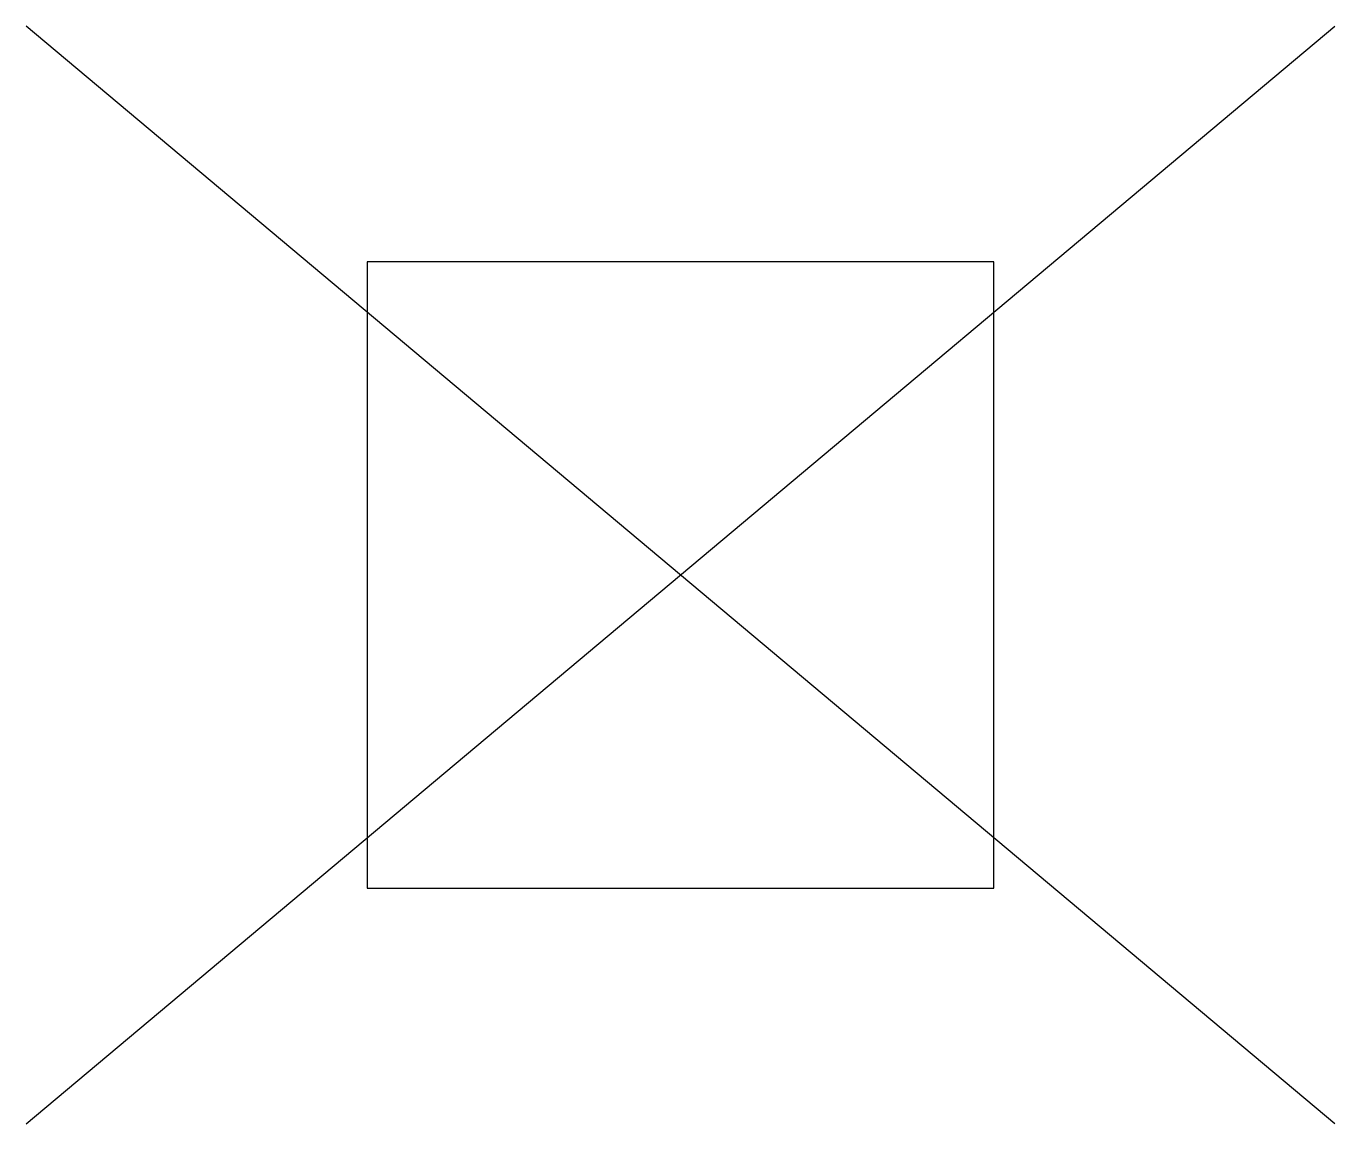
# Model space of a CAD drawing. Header units: metres. Extents: x -0.84 to 0.84, y -0.7 to 0.7.
import ezdxf

# ---------------------------------------------------------------- set-up
doc = ezdxf.new("R2010")
doc.units = ezdxf.units.M

msp = doc.modelspace()

# ---------------------------------------------------------------- linework, layer by layer
for p, q in [((-0.8357, -0.7013), (0.8357, 0.7013)), ((0.8357, -0.7013), (-0.8357, 0.7013))]:
    msp.add_line(p, q)
at = {"flags": 128}
msp.add_lwpolyline([(-0.4, 0.4), (-0.4, -0.4), (0.4, -0.4), (0.4, 0.4)], close=True, dxfattribs=at)

doc.saveas('drawing.dxf')
